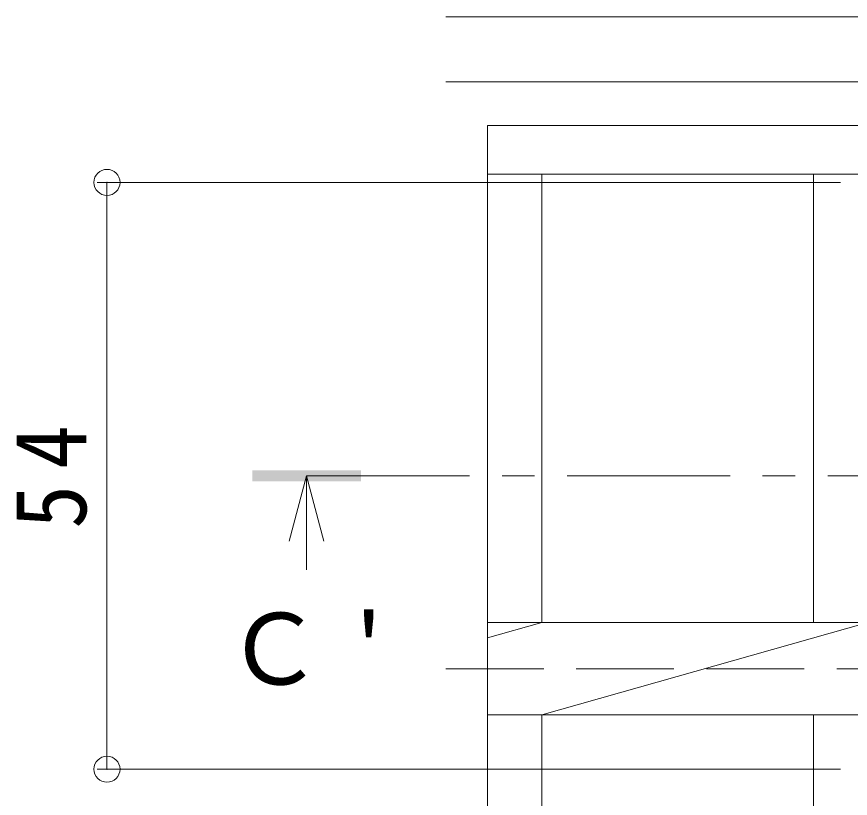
# Model space of a CAD drawing. Units: millimetres, scale not verified. Extents: x -559 to 559, y -405 to 425.
# Drawn here: x 26.3 to 103, y -55.3 to 16.6 of the extents above; entities that cross this region are included whole.
import ezdxf

# ---------------------------------------------------------------- set-up
doc = ezdxf.new("R2010")
doc.units = ezdxf.units.MM
doc.header["$LTSCALE"] = 3
doc.header["$PDMODE"] = 32
doc.header["$PDSIZE"] = 2.4
doc.linetypes.add('CHAIN1', pattern=[8, 5, -1, 1, -1])
doc.linetypes.add('DASHED3', pattern=[4, 3, -1])
for name, color, linetype, lineweight in [('3-1', 2, 'Continuous', 18), ('3-2', 3, 'Continuous', 18), ('3-4', 7, 'Continuous', 18), ('3-5', 7, 'Continuous', 18)]:
    doc.layers.add(name, color=color, linetype=linetype, lineweight=lineweight)
doc.styles.add('ＭＳ ゴシック', font='')
doc.styles.get('ＭＳ ゴシック').set_extended_font_data('MS Gothic')

msp = doc.modelspace()

# ---------------------------------------------------------------- linework, layer by layer
at = {"layer": '3-1'}
for p, q in [((268.547, 16.599), (65.8, 16.599)), ((268.547, 10.599), (65.8, 10.599))]:
    msp.add_line(p, q, dxfattribs=at)
at = {"layer": '3-1', "linetype": 'DASHED3'}
msp.add_line((65.8, -43.401), (268.547, -43.401), dxfattribs=at)
at = {"layer": '3-2'}
for p, q in [((69.64, 6.599), (268.547, 6.599)), ((69.64, 6.599), (69.64, -93.401)), ((69.64, 2.099), (268.547, 2.099)), ((74.64, 2.099), (74.64, -39.158)), ((99.64, 2.099), (99.64, -39.158)), ((69.64, -39.158), (104.64, -39.158)), ((69.64, -40.572), (74.64, -39.158)), ((74.64, -47.644), (104.64, -39.158)), ((69.64, -47.644), (104.64, -47.644)), ((74.64, -47.644), (74.64, -93.401)), ((99.64, -47.644), (99.64, -93.401))]:
    msp.add_line(p, q, dxfattribs=at)
at = {"layer": '3-4'}
for p, q in [((33.684, 1.349), (102.14, 1.349)), ((34.584, -52.651), (34.584, 1.349)), ((33.684, -52.651), (102.14, -52.651))]:
    msp.add_line(p, q, dxfattribs=at)
for p in [(34.584, 1.349), (34.584, -52.651)]:
    msp.add_point(p, dxfattribs=at)
at = {"layer": '3-5', "color": 4}
for q in [(51.364, -31.651), (52.964, -34.3), (54.564, -31.651)]:
    msp.add_line((52.964, -25.651), q, dxfattribs=at)
at = {"layer": '3-5', "color": 4, "linetype": 'CHAIN1'}
msp.add_line((52.964, -25.651), (284.976, -25.651), dxfattribs=at)
at = {"layer": '3-5', "color": 4}
msp.add_solid([(47.964, -26.151), (57.964, -26.151), (47.964, -25.151), (57.964, -25.151)], dxfattribs=at)

# ---------------------------------------------------------------- texts
at = {"layer": '3-4', "color": 2, "insert": (32.784, -30.526), "char_height": 6.598, "attachment_point": 7, "rotation": 90, "style": 'ＭＳ ゴシック'}
msp.add_mtext('\\T1.36;\\W0.9;54', dxfattribs=at)
at = {"layer": '3-5', "color": 2, "insert": (45.464, -44.966), "char_height": 6.598, "attachment_point": 7, "style": 'ＭＳ ゴシック'}
msp.add_mtext("\\T1.22;Ｃ'", dxfattribs=at)

doc.saveas('drawing.dxf')
